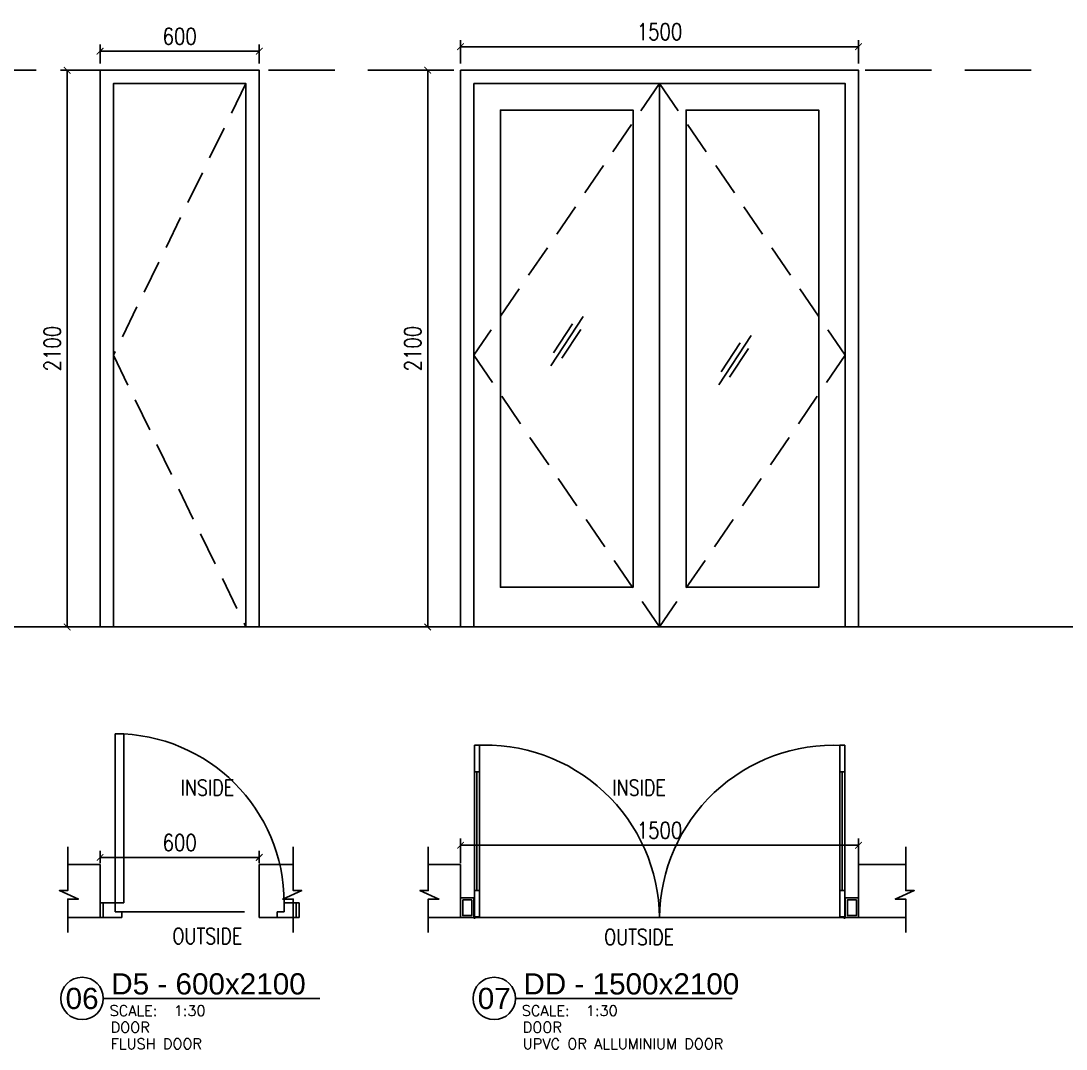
# Model space of a CAD drawing. Extents: x -32840 to 422982, y 280745 to 888746.
# Drawn here: x 345210 to 349150, y 416432 to 420310 of the extents above; entities that cross this region are included whole.
import ezdxf
from ezdxf.enums import TextEntityAlignment as Align

# ---------------------------------------------------------------- set-up
doc = ezdxf.new("R2010")
doc.units = 0
doc.header["$LTSCALE"] = 1000
doc.header["$PDMODE"] = 3
for name, pattern in [('CONTINOUS', [0]), ('HIDDEN', [0.375, 0.25, -0.125]), ('HIDDEN2', [0.1875, 0.125, -0.0625])]:
    doc.linetypes.add(name, pattern=pattern)
doc.layers.get('Defpoints').update_dxf_attribs({"linetype": 'HIDDEN'})
for name, color, linetype in [('A-Dim det', 3, 'Continuous'), ('A-DOOR', 1, 'Continuous'), ('A-FL-Drop', 3, 'Continuous'), ('A-HAT', 8, 'Continuous'), ('A-HATCH', 8, 'Continuous'), ('A-RD', 6, 'Continuous'), ('A-Tag LVl', 2, 'Continuous'), ('A-WALL', 7, 'CONTINOUS')]:
    doc.layers.add(name, color=color, linetype=linetype)
doc.styles.add('Arial', font='arial.ttf')
doc.styles.add('ROMANS', font='romans.shx', dxfattribs={"width": 0.8})
doc.dimstyles.new('A-Det', dxfattribs={"dimscale": 25, "dimtxt": 2.5, "dimasz": 1, "dimexe": 1, "dimexo": 1, "dimgap": 1, "dimtad": 1, "dimdec": 0, "dimlfac": -0.01, "dimzin": 3, "dimdsep": 46, "dimtxsty": 'ROMANS', "dimblk": 'ARCHTICK', "dimcen": 1, "dimclrd": 256, "dimclre": 256, "dimclrt": 6, "dimadec": 0, "dimazin": 0, "dimtfac": 1, "dimtdec": 0, "dimtix": 1, "dimtmove": 1, "dimatfit": 3, "dimfxl": 1, "dimfrac": 2, "dimtolj": 1, "dimtzin": 3, "dimarcsym": 0})

# ---------------------------------------------------------------- blocks, each defined once
blk = doc.blocks.new('_ArchTick')
at = {"color": 0, "linetype": 'ByBlock', "const_width": 0.15}
blk.add_lwpolyline([(-0.5, -0.5), (0.5, 0.5)], dxfattribs=at)
blk = doc.blocks.new('*D232')
at = {"layer": 'A-Dim det', "lineweight": -2, "transparency": 16777216}
for p, q in [((346842.3, 420123.8), (346718.2, 420123.8)), ((346743.2, 420123.8), (346743.2, 418023.8)), ((346842.3, 418023.8), (346718.2, 418023.8))]:
    blk.add_line(p, q, dxfattribs=at)
at = {"layer": 'Defpoints', "color": 0, "transparency": 16777216}
for p in [(346867.3, 420123.8), (346743.2, 418023.8), (346867.3, 418023.8)]:
    blk.add_point(p, dxfattribs=at)
at = {"layer": 'A-Dim det', "lineweight": -2, "transparency": 16777216, "xscale": 25, "yscale": 25, "zscale": 25}
for p, rotation in [((346743.2, 420123.8), 90), ((346743.2, 418023.8), 270)]:
    blk.add_blockref('_ArchTick', p, dxfattribs=dict(at, rotation=rotation))
at = {"layer": 'A-Dim det', "color": 6, "transparency": 16777216, "insert": (346687, 419073.8), "char_height": 62.5, "attachment_point": 5, "rotation": 90, "style": 'ROMANS'}
blk.add_mtext('\\A1;2100', dxfattribs=at)
blk = doc.blocks.new('*D233')
at = {"layer": 'A-Dim det', "lineweight": -2, "transparency": 16777216}
for p, q in [((346867.3, 420148.8), (346867.3, 420237.8)), ((348367.3, 420148.8), (348367.3, 420237.8)), ((348367.3, 420212.8), (346867.3, 420212.8))]:
    blk.add_line(p, q, dxfattribs=at)
at = {"layer": 'Defpoints', "color": 0, "transparency": 16777216}
for p in [(346867.3, 420212.8), (346867.3, 420123.8), (348367.3, 420123.8)]:
    blk.add_point(p, dxfattribs=at)
at = {"layer": 'A-Dim det', "lineweight": -2, "transparency": 16777216, "xscale": 25, "yscale": 25, "zscale": 25, "rotation": 180}
blk.add_blockref('_ArchTick', (346867.3, 420212.8), dxfattribs=at)
at = {"layer": 'A-Dim det', "lineweight": -2, "transparency": 16777216, "xscale": 25, "yscale": 25, "zscale": 25}
blk.add_blockref('_ArchTick', (348367.3, 420212.8), dxfattribs=at)
at = {"layer": 'A-Dim det', "color": 6, "transparency": 16777216, "insert": (347617.3, 420269), "char_height": 62.5, "attachment_point": 5, "style": 'ROMANS'}
blk.add_mtext('\\A1;1500', dxfattribs=at)
blk = doc.blocks.new('TAG-LABEL')
at = {"linetype": 'Continuous'}
blk.add_line((-65.32, 0), (-24.49, 0), dxfattribs=at)
blk.add_circle((-69.32, 0), 4, dxfattribs=at)
at = {"color": 6, "style": 'ROMANS'}
blk.add_text('SCALE:', height=2, dxfattribs=at).set_placement((-64.13, -3.31))
at = {"color": 6}
for tag, p, height, style in [('LABELNAME', (-63.82, 0.75), 4, 'Arial'), ('SCALE', (-52.05, -3.31), 2, 'ROMANS'), ('DES.LINE.01', (-63.94, -6.44), 2, 'ROMANS'), ('DES.LINE.02', (-63.94, -9.56), 2, 'ROMANS')]:
    blk.add_attdef(tag, p, '', height=height, dxfattribs=dict(at, style=style))
at = {"color": 6, "style": 'Arial'}
blk.add_attdef('88', text='', height=4, dxfattribs=at).set_placement((-69.32, 0), align=Align.MIDDLE_CENTER)
blk = doc.blocks.new('*D234')
at = {"layer": 'A-Dim det', "lineweight": -2, "transparency": 16777216}
for p, q in [((346867.3, 417133.5), (346867.3, 417225.5)), ((348367.3, 417105.1), (348367.3, 417225.5)), ((346867.3, 417200.5), (348367.3, 417200.5))]:
    blk.add_line(p, q, dxfattribs=at)
at = {"layer": 'Defpoints', "color": 0, "transparency": 16777216}
for p in [(348367.3, 417200.5), (346867.3, 417108.5), (348367.3, 417080.1)]:
    blk.add_point(p, dxfattribs=at)
at = {"layer": 'A-Dim det', "lineweight": -2, "transparency": 16777216, "xscale": 25, "yscale": 25, "zscale": 25, "rotation": 180}
blk.add_blockref('_ArchTick', (346867.3, 417200.5), dxfattribs=at)
at = {"layer": 'A-Dim det', "lineweight": -2, "transparency": 16777216, "xscale": 25, "yscale": 25, "zscale": 25}
blk.add_blockref('_ArchTick', (348367.3, 417200.5), dxfattribs=at)
at = {"layer": 'A-Dim det', "color": 6, "transparency": 16777216, "insert": (347617.3, 417256.8), "char_height": 62.5, "attachment_point": 5, "style": 'ROMANS'}
blk.add_mtext('\\A1;1500', dxfattribs=at)
blk = doc.blocks.new('1500 DOUBLE GLAZING')
for p, q in [((71, 550), (52, 550)), ((1429, 550), (1448, 550)), ((52, 102.5), (71, 102.5)), ((1448, 102.5), (1429, 102.5))]:
    blk.add_line(p, q)
at = {"color": 8}
for p, q in [((61.5, 102.5), (61.5, 550)), ((1438.5, 102.5), (1438.5, 550))]:
    blk.add_line(p, q, dxfattribs=at)
for points in [[(52, 650), (71, 650), (71, 2.5), (52, 2.5)], [(1448, 650), (1429, 650), (1429, 2.5), (1448, 2.5)], [(0, 75), (50, 75), (50, 0), (0, 0)], [(8, 67), (42, 67), (42, 8), (8, 8)], [(1500, 75), (1450, 75), (1450, 0), (1500, 0)], [(1492, 67), (1458, 67), (1458, 8), (1492, 8)]]:
    blk.add_lwpolyline(points, close=True)
for centre in [(52.5, 0), (1447.5, 0)]:
    blk.add_circle(centre, 2.5)
for centre, radius, start, end in [((91.9, -6.9), 658.1, 0.6017, 93.477), ((1406.7, -6), 656.7, 87.2266, 179.4782)]:
    blk.add_arc(centre, radius, start, end, dxfattribs=at)
at = {"layer": 'A-FL-Drop'}
blk.add_line((1500, 0), (0, 0), dxfattribs=at)
blk = doc.blocks.new('GLAZ')
for p, q in [((203.2, 311.6), (0, 0)), ((134.7, 263.7), (16.2, 82)), ((187, 229.6), (68.5, 47.9))]:
    blk.add_line(p, q)
blk = doc.blocks.new('*D552')
at = {"layer": 'A-Dim det', "lineweight": -2, "transparency": 16777216}
for p, q in [((345483.3, 420123.8), (345359.2, 420123.8)), ((345384.2, 420123.8), (345384.2, 418023.8)), ((345483.3, 418023.8), (345359.2, 418023.8))]:
    blk.add_line(p, q, dxfattribs=at)
at = {"layer": 'Defpoints', "color": 0, "transparency": 16777216}
for p in [(345508.3, 420123.8), (345384.2, 418023.8), (345508.3, 418023.8)]:
    blk.add_point(p, dxfattribs=at)
at = {"layer": 'A-Dim det', "lineweight": -2, "transparency": 16777216, "xscale": 25, "yscale": 25, "zscale": 25}
for p, rotation in [((345384.2, 420123.8), 90), ((345384.2, 418023.8), 270)]:
    blk.add_blockref('_ArchTick', p, dxfattribs=dict(at, rotation=rotation))
at = {"layer": 'A-Dim det', "color": 6, "transparency": 16777216, "insert": (345328, 419073.8), "char_height": 62.5, "attachment_point": 5, "rotation": 90, "style": 'ROMANS'}
blk.add_mtext('\\A1;2100', dxfattribs=at)
blk = doc.blocks.new('1000 SINGLE 1')
for p, q in [((120, 925), (75, 925)), ((75, 925), (75, 75)), ((120, 75), (120, 925)), ((15, 0), (15, 75)), ((15, 75), (75, 75)), ((75, 75), (75, 30)), ((75, 75), (120, 75)), ((985, 75), (925, 75)), ((925, 75), (925, 30)), ((985, 0), (985, 75)), ((75, 30), (110, 30)), ((110, 30), (110, 0)), ((925, 30), (890, 30)), ((890, 30), (890, 0)), ((110, 0), (15, 0)), ((890, 0), (985, 0))]:
    blk.add_line(p, q)
at = {"color": 8}
for p, q in [((0, 0), (0, 75)), ((0, 75), (15, 75)), ((15, 75), (15, 0)), ((1000, 75), (985, 75)), ((985, 75), (985, 0)), ((1000, 0), (1000, 75)), ((15, 0), (0, 0)), ((985, 0), (1000, 0))]:
    blk.add_line(p, q, dxfattribs=at)
blk.add_arc((75, 75), 850, 0, 90, dxfattribs=at)
blk = doc.blocks.new('*D553')
at = {"layer": 'A-Dim det', "lineweight": -2, "transparency": 16777216}
for p, q in [((345508.3, 417133.5), (345508.3, 417179.6)), ((346108.3, 417133.5), (346108.3, 417179.6)), ((345508.3, 417154.6), (346108.3, 417154.6))]:
    blk.add_line(p, q, dxfattribs=at)
at = {"layer": 'Defpoints', "color": 0, "transparency": 16777216}
for p in [(346108.3, 417154.6), (345508.3, 417108.5), (346108.3, 417108.5)]:
    blk.add_point(p, dxfattribs=at)
at = {"layer": 'A-Dim det', "lineweight": -2, "transparency": 16777216, "xscale": 25, "yscale": 25, "zscale": 25, "rotation": 180}
blk.add_blockref('_ArchTick', (345508.3, 417154.6), dxfattribs=at)
at = {"layer": 'A-Dim det', "lineweight": -2, "transparency": 16777216, "xscale": 25, "yscale": 25, "zscale": 25}
blk.add_blockref('_ArchTick', (346108.3, 417154.6), dxfattribs=at)
at = {"layer": 'A-Dim det', "color": 6, "transparency": 16777216, "insert": (345808.3, 417210.8), "char_height": 62.5, "attachment_point": 5, "style": 'ROMANS'}
blk.add_mtext('\\A1;600', dxfattribs=at)
blk = doc.blocks.new('*D554')
at = {"layer": 'A-Dim det', "lineweight": -2, "transparency": 16777216}
for p, q in [((345508.3, 420148.8), (345508.3, 420220.7)), ((346108.3, 420148.8), (346108.3, 420220.7)), ((345508.3, 420195.7), (346108.3, 420195.7))]:
    blk.add_line(p, q, dxfattribs=at)
at = {"layer": 'Defpoints', "color": 0, "transparency": 16777216}
for p in [(346108.3, 420195.7), (345508.3, 420123.8), (346108.3, 420123.8)]:
    blk.add_point(p, dxfattribs=at)
at = {"layer": 'A-Dim det', "lineweight": -2, "transparency": 16777216, "xscale": 25, "yscale": 25, "zscale": 25, "rotation": 180}
blk.add_blockref('_ArchTick', (345508.3, 420195.7), dxfattribs=at)
at = {"layer": 'A-Dim det', "lineweight": -2, "transparency": 16777216, "xscale": 25, "yscale": 25, "zscale": 25}
blk.add_blockref('_ArchTick', (346108.3, 420195.7), dxfattribs=at)
at = {"layer": 'A-Dim det', "color": 6, "transparency": 16777216, "insert": (345808.3, 420251.9), "char_height": 62.5, "attachment_point": 5, "style": 'ROMANS'}
blk.add_mtext('\\A1;600', dxfattribs=at)

msp = doc.modelspace()

# ---------------------------------------------------------------- linework, layer by layer
at = {"layer": 'A-DOOR'}
msp.add_line((347617.3, 420073.8), (347617.3, 418023.8), dxfattribs=at)
for points in [[(345508.3, 418023.8), (345508.3, 420123.8), (346108.3, 420123.8), (346108.3, 418023.8)], [(346867.3, 418023.8), (346867.3, 420123.8), (348367.3, 420123.8), (348367.3, 418023.8)], [(345558.3, 418023.8), (345558.3, 420073.8), (346058.3, 420073.8), (346058.3, 418023.8)], [(346917.3, 418023.8), (346917.3, 420073.8), (348317.3, 420073.8), (348317.3, 418023.8)]]:
    msp.add_lwpolyline(points, dxfattribs=at)
at = {"layer": 'A-DOOR', "color": 8}
for points in [[(347517.3, 418173.8), (347017.3, 418173.8), (347017.3, 419973.8), (347517.3, 419973.8)], [(347717.3, 418173.8), (348217.3, 418173.8), (348217.3, 419973.8), (347717.3, 419973.8)]]:
    msp.add_lwpolyline(points, close=True, dxfattribs=at)
at = {"layer": 'A-FL-Drop'}
msp.add_line((346052.1, 416950), (345564.6, 416950), dxfattribs=at)
at = {"layer": 'A-HAT'}
for points in [[(345386.7, 417194.8), (345386.7, 417029.3), (345354.9, 417029.3), (345426.7, 416997.4), (345386.7, 416997.4), (345386.7, 416871)], [(346236.6, 417194.8), (346236.6, 417029.3), (346268.3, 417029.3), (346196.6, 416997.4), (346236.6, 416997.4), (346236.6, 416871)], [(346745.6, 417194.8), (346745.6, 417029.3), (346713.9, 417029.3), (346785.7, 416997.4), (346745.6, 416997.4), (346745.6, 416871)], [(348545.5, 417194.8), (348545.5, 417029.3), (348577.3, 417029.3), (348505.5, 416997.4), (348545.5, 416997.4), (348545.5, 416871)]]:
    msp.add_lwpolyline(points, dxfattribs=at)
at = {"layer": 'A-HATCH', "linetype": 'HIDDEN2'}
for p, q in [((346058.3, 420073.8), (345558.3, 419048.8)), ((345558.3, 419048.8), (346058.3, 418023.8))]:
    msp.add_line(p, q, dxfattribs=at)
for points in [[(347617.3, 420073.8), (346917.3, 419048.8), (347617.3, 418023.8)], [(347617.3, 420073.8), (348317.3, 419048.8), (347617.3, 418023.8)]]:
    msp.add_lwpolyline(points, dxfattribs=at)
at = {"layer": 'A-WALL', "linetype": 'HIDDEN'}
msp.add_line((335642.9, 420123.8), (349025.7, 420123.8), dxfattribs=at)
at = {"layer": 'A-WALL'}
for p, q in [((335642.9, 418023.8), (400304, 418023.8)), ((345386.7, 417127.5), (345508.3, 417127.5)), ((345508.3, 416927.5), (345508.3, 417127.5)), ((346108.3, 417127.5), (346236.6, 417127.5)), ((346108.3, 416927.5), (346108.3, 417127.5)), ((346745.6, 417127.5), (346867.3, 417127.5)), ((346867.3, 416927.5), (346867.3, 417127.5)), ((348367.3, 417127.5), (348545.5, 417127.5)), ((348367.3, 416927.5), (348367.3, 417127.5)), ((345508.3, 416927.5), (345386.7, 416927.5)), ((346108.3, 416927.5), (346236.6, 416927.5)), ((346867.3, 416927.5), (346745.6, 416927.5)), ((348367.3, 416927.5), (348545.5, 416927.5))]:
    msp.add_line(p, q, dxfattribs=at)

# ---------------------------------------------------------------- block references
at = {"layer": 'A-DOOR', "xscale": 0.75, "yscale": 0.75, "zscale": 0.75}
msp.add_blockref('1000 SINGLE 1', (345508.3, 416927.5), dxfattribs=at)
at = {"layer": 'A-DOOR'}
msp.add_blockref('1500 DOUBLE GLAZING', (346867.3, 416927.5), dxfattribs=at)
at = {"layer": 'A-HAT', "xscale": 0.6, "yscale": 0.6, "zscale": 0.6}
for p in [(347208, 419008.6), (347840.4, 418937)]:
    msp.add_blockref('GLAZ', p, dxfattribs=at)
at = {"layer": 'A-Tag LVl', "xscale": 20, "yscale": 20, "zscale": 20}
for p, values in [((346826.8, 416622.7), {'88': '06', 'LABELNAME': 'D5 - 600x2100', 'SCALE': '1:30', 'DES.LINE.01': 'DOOR', 'DES.LINE.02': 'FLUSH DOOR'}), ((348380.5, 416622.7), {'88': '07', 'LABELNAME': 'DD - 1500x2100', 'SCALE': '1:30', 'DES.LINE.01': 'DOOR', 'DES.LINE.02': 'UPVC OR ALLUMINIUM DOOR'})]:
    msp.add_blockref('TAG-LABEL', p, dxfattribs=at).add_auto_attribs(values)

# ---------------------------------------------------------------- texts
at = {"layer": 'A-RD', "style": 'ROMANS', "width": 0.8}
for s, p in [('INSIDE', (345912.8, 417417.8)), ('INSIDE', (347540.1, 417417.8)), ('OUTSIDE', (345912.8, 416858)), ('OUTSIDE', (347540.1, 416854.4))]:
    msp.add_text(s, height=60, dxfattribs=at).set_placement(p, align=Align.MIDDLE_CENTER)

# ---------------------------------------------------------------- dimensions: what is measured, and where the dimension line sits
at = {"layer": 'A-Dim det'}
for base, p1, p2, picture, middle in [((346108.3, 420195.7), (345508.3, 420123.8), (346108.3, 420123.8), '*D554', (345808.3, 420251.9)), ((346867.3, 420212.8), (348367.3, 420123.8), (346867.3, 420123.8), '*D233', (347617.3, 420269)), ((348367.3, 417200.5), (346867.3, 417108.5), (348367.3, 417080.1), '*D234', (347617.3, 417256.8)), ((346108.3, 417154.6), (345508.3, 417108.5), (346108.3, 417108.5), '*D553', (345808.3, 417210.8))]:
    dim = msp.add_linear_dim(base=base, p1=p1, p2=p2, dimstyle='A-Det', dxfattribs=at)
    dim.commit()
    dim.dimension.update_dxf_attribs({"geometry": picture, "text_midpoint": middle})
for base, p1, p2, picture, middle in [((345384.2, 418023.8), (345508.3, 420123.8), (345508.3, 418023.8), '*D552', (345328, 419073.8)), ((346743.2, 418023.8), (346867.3, 420123.8), (346867.3, 418023.8), '*D232', (346687, 419073.8))]:
    dim = msp.add_linear_dim(base=base, p1=p1, p2=p2, angle=90, dimstyle='A-Det', dxfattribs=at)
    dim.commit()
    dim.dimension.update_dxf_attribs({"geometry": picture, "text_midpoint": middle})

doc.saveas('drawing.dxf')
